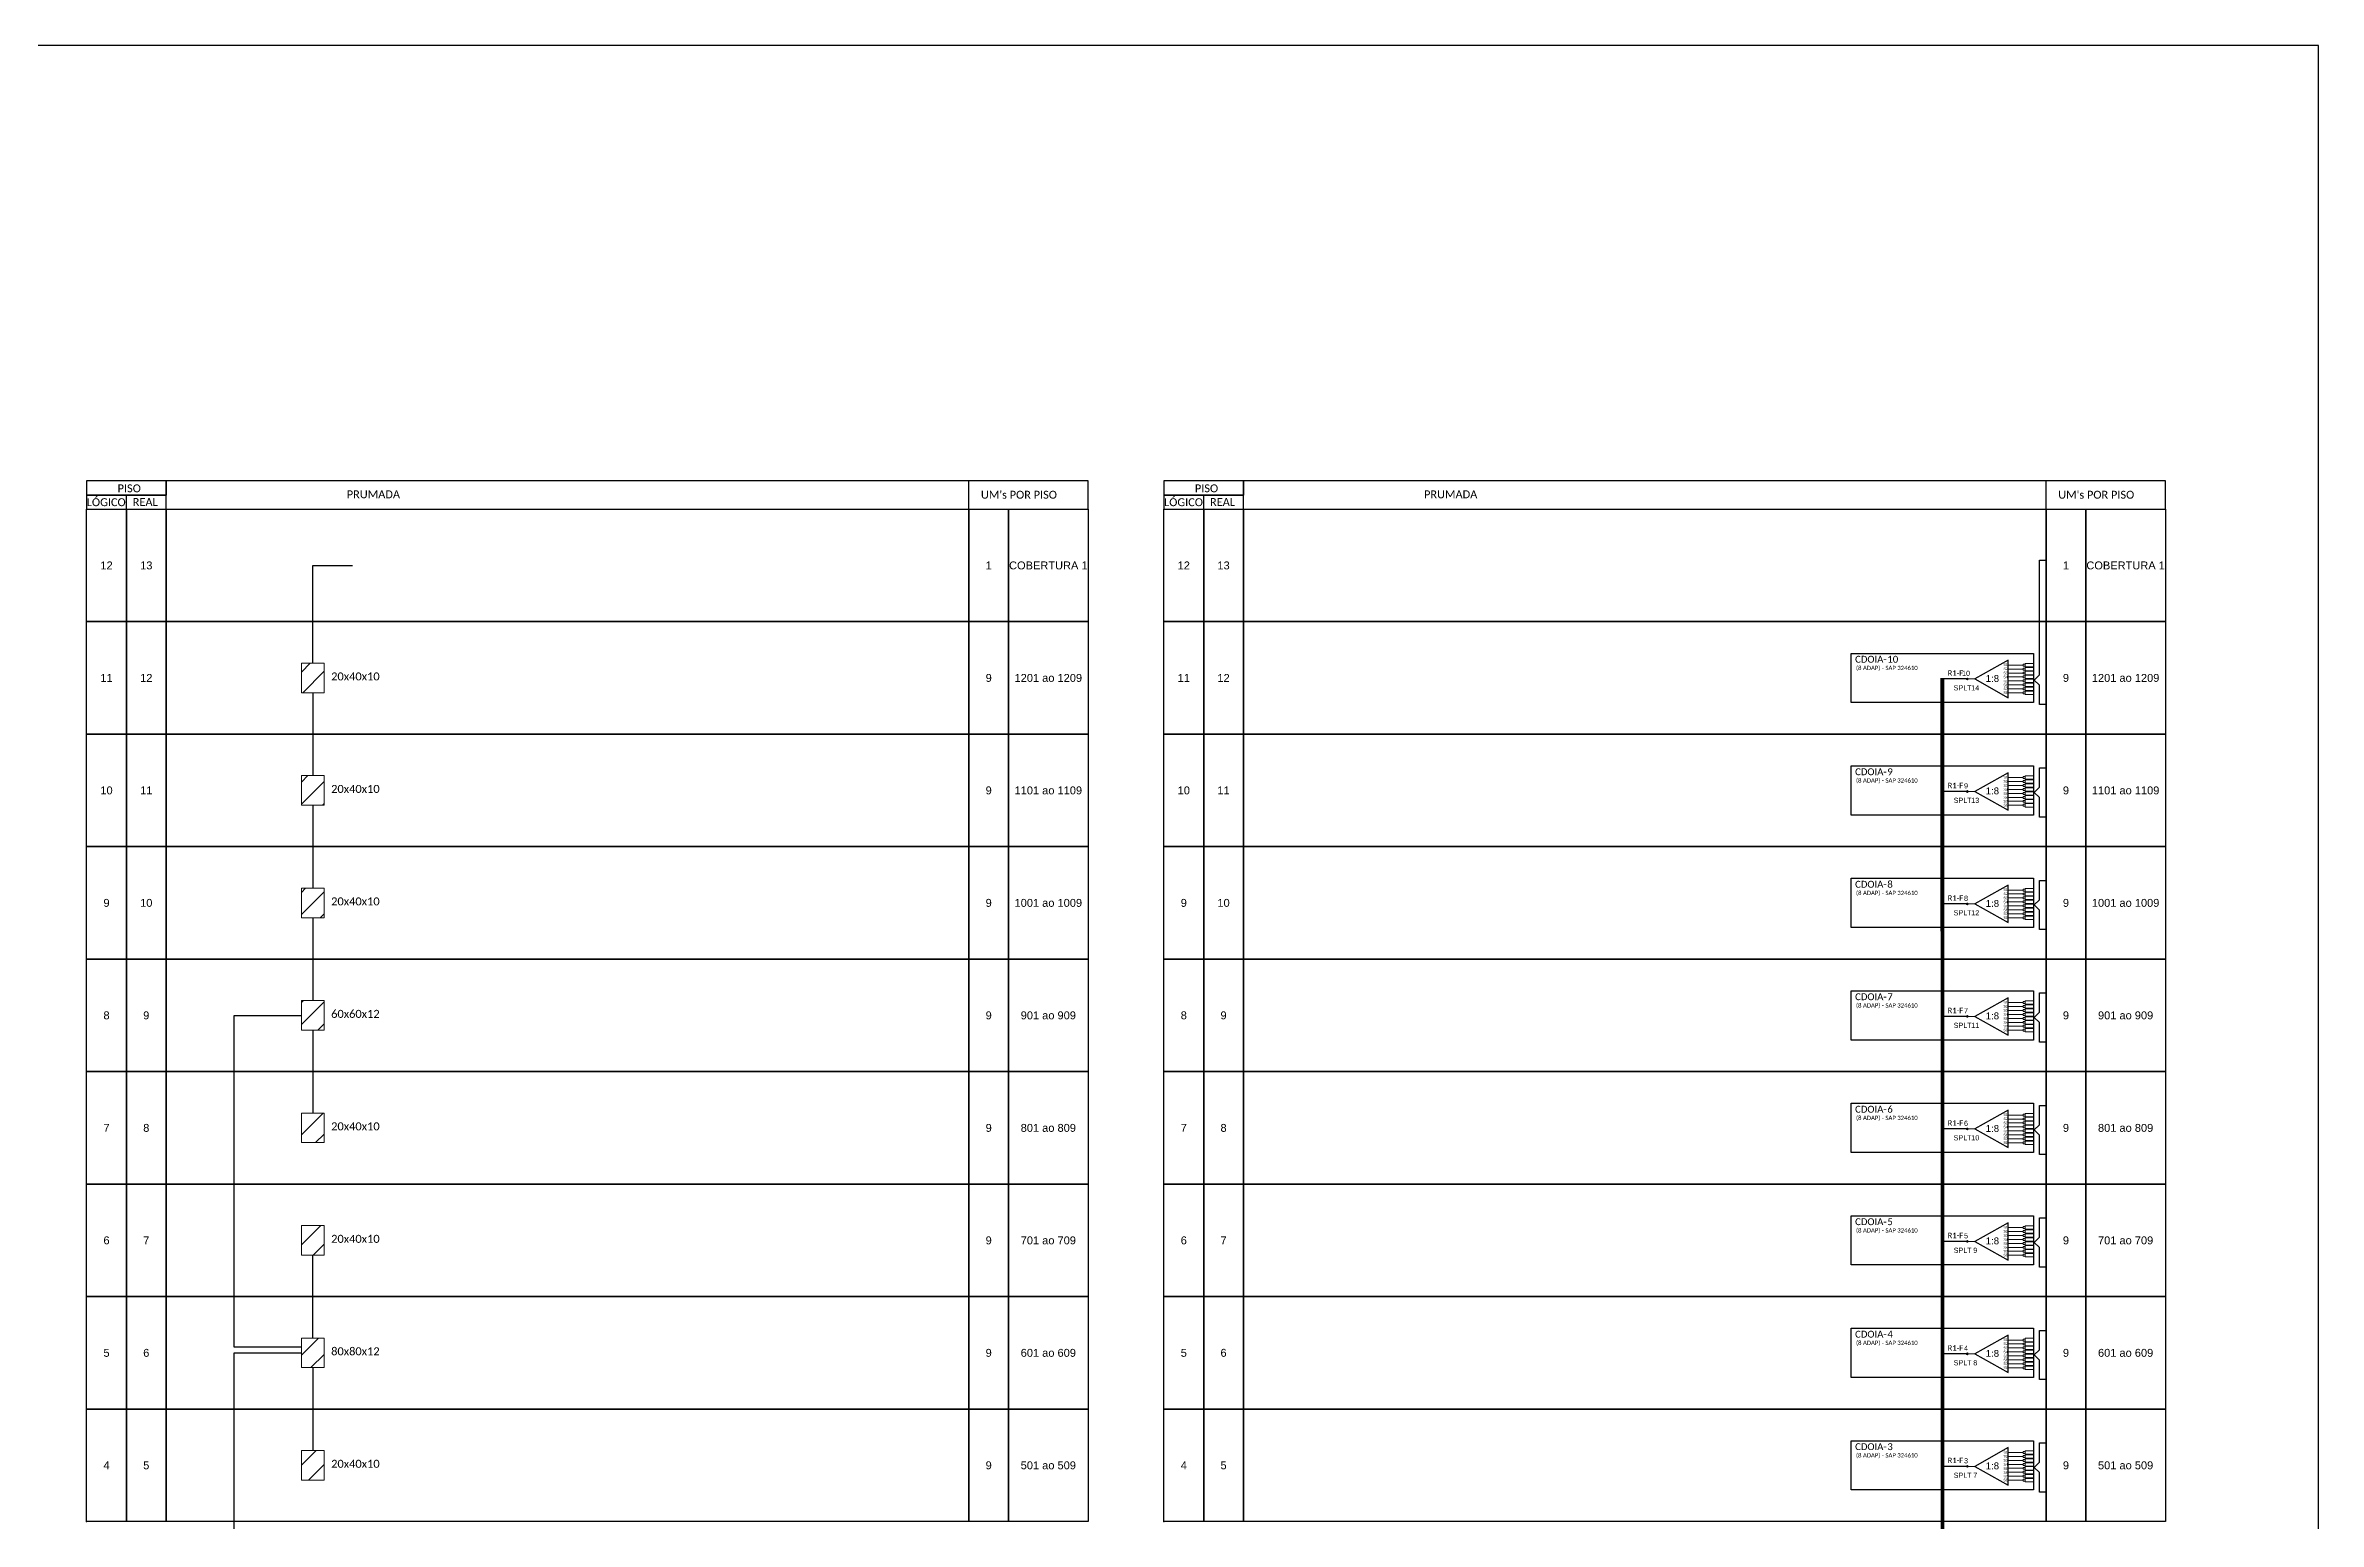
# Model space of a CAD drawing. Extents: x -89 to 749, y 705 to 1299.
# Drawn here: x 286.1 to 749.2, y 998.2 to 1299 of the extents above; entities that cross this region are included whole.
import ezdxf
from ezdxf.enums import TextEntityAlignment as Align

# ---------------------------------------------------------------- set-up
doc = ezdxf.new("R2010")
doc.units = 0
doc.styles.add('ARIAL', font='arial.ttf')
doc.styles.add('WMF-Calibri0', font='CALIBRI.TTF')

# ---------------------------------------------------------------- blocks, each defined once
blk = doc.blocks.new('SPLT_1-8_SC-APC')
at = {"color": 1}
blk.add_lwpolyline([(-7.37, -2.1), (-17.04, -7.55), (-7.37, -13), (-7.37, -2.1)], dxfattribs=at)
at = {"color": 3, "lineweight": 0}
for points in [[(-2.99, -3.51), (-7.37, -3.51)], [(-7.37, -4.66), (-2.99, -4.66)], [(-7.37, -5.82), (-2.99, -5.82)], [(-2.41, -3.02), (-2.41, -4)], [(-2.41, -3.02), (0, -3.02)], [(-2.41, -4), (0, -4)], [(-2.41, -4.17), (-2.41, -5.16)], [(-2.41, -4.17), (0, -4.17)], [(-2.41, -5.16), (0, -5.16)], [(-2.41, -5.32), (-2.41, -6.31)], [(-2.41, -5.32), (0, -5.32)], [(-2.41, -6.31), (0, -6.31)], [(-2.41, -6.48), (-2.41, -7.46)], [(-2.41, -6.48), (0, -6.48)], [(-7.37, -6.97), (-2.99, -6.97)], [(-7.37, -8.12), (-2.99, -8.12)], [(-7.37, -9.28), (-2.99, -9.28)], [(-7.37, -10.43), (-2.99, -10.43)], [(-7.37, -11.58), (-2.99, -11.58)], [(-2.41, -7.46), (0, -7.46)], [(-2.41, -7.63), (-2.41, -8.62)], [(-2.41, -7.63), (0, -7.63)], [(-2.41, -8.62), (0, -8.62)], [(-2.41, -8.78), (-2.41, -9.77)], [(-2.41, -8.78), (0, -8.78)], [(-2.41, -9.77), (0, -9.77)], [(-2.41, -9.94), (-2.41, -10.92)], [(-2.41, -9.94), (0, -9.94)], [(-2.41, -10.92), (0, -10.92)], [(-2.41, -11.09), (-2.41, -12.08)], [(-2.41, -11.09), (0, -11.09)], [(-2.41, -12.08), (0, -12.08)]]:
    blk.add_lwpolyline(points, dxfattribs=at)
for points in [[(-2.99, -3.22), (-2.41, -3.22), (-2.41, -3.8), (-2.99, -3.8)], [(-2.99, -4.38), (-2.41, -4.38), (-2.41, -4.95), (-2.99, -4.95)], [(-2.99, -5.53), (-2.41, -5.53), (-2.41, -6.1), (-2.99, -6.1)], [(-2.99, -6.68), (-2.41, -6.68), (-2.41, -7.26), (-2.99, -7.26)], [(-2.99, -7.84), (-2.41, -7.84), (-2.41, -8.41), (-2.99, -8.41)], [(-2.99, -8.99), (-2.41, -8.99), (-2.41, -9.56), (-2.99, -9.56)], [(-2.99, -10.14), (-2.41, -10.14), (-2.41, -10.72), (-2.99, -10.72)], [(-2.99, -11.3), (-2.41, -11.3), (-2.41, -11.87), (-2.99, -11.87)]]:
    blk.add_lwpolyline(points, close=True, dxfattribs=at)
at = {"color": 1, "lineweight": 0}
blk.add_lwpolyline([(-17.04, -7.55), (-19.26, -7.55)], dxfattribs=at)
at = {"color": 1, "style": 'ARIAL'}
for s, height, p in [('1:8', 2, (-13.91, -8.4)), ('S1', 0.75, (-8.74, -3.78)), ('S2', 0.75, (-8.74, -4.97)), ('S3', 0.75, (-8.74, -6.18)), ('S4', 0.75, (-8.74, -7.36)), ('S5', 0.75, (-8.74, -8.57)), ('S6', 0.75, (-8.74, -9.69)), ('S7', 0.75, (-8.74, -10.78)), ('S8', 0.75, (-8.74, -11.9))]:
    blk.add_text(s, height=height, dxfattribs=at).set_placement(p)

msp = doc.modelspace()

# ---------------------------------------------------------------- hatches: boundary and pattern name
h = msp.add_hatch()
h.set_pattern_fill('ANSI31', color=1, style=0)
h.set_pattern_definition([(45, (-665.6003, 28.2785), (-2.245064, 2.245064), [])])
h.paths.add_polyline_path([(342.91, 1173.16), (338.28, 1173.16), (338.28, 1167.13), (342.91, 1167.13)])
h.paths.add_polyline_path([(342.91, 1150.24), (338.28, 1150.24), (338.28, 1144.21), (342.91, 1144.21)])
h.paths.add_polyline_path([(342.91, 1127.32), (338.28, 1127.32), (338.28, 1121.29), (342.91, 1121.29)])
h.paths.add_polyline_path([(342.91, 1104.4), (338.28, 1104.4), (338.28, 1098.37), (342.91, 1098.37)])
h.paths.add_polyline_path([(342.91, 1081.48), (338.28, 1081.48), (338.28, 1075.45), (342.91, 1075.45)])
h.paths.add_polyline_path([(342.91, 1058.56), (338.28, 1058.56), (338.28, 1052.53), (342.91, 1052.53)])
h.paths.add_polyline_path([(342.91, 1035.64), (338.28, 1035.64), (338.28, 1029.61), (342.91, 1029.61)])
h.paths.add_polyline_path([(342.91, 1012.72), (338.28, 1012.72), (338.28, 1006.69), (342.91, 1006.69)])
h.paths.add_polyline_path([(342.91, 989.8), (338.28, 989.8), (338.28, 983.77), (342.91, 983.77)])
h.paths.add_polyline_path([(342.91, 966.88), (338.28, 966.88), (338.28, 960.84), (342.91, 960.84)])
h = msp.add_hatch(color=3)
h.dxf.hatch_style = 1
edge = h.paths.add_edge_path()
edge.add_arc((677.7, 1169.93), 0.179, 0, 360)
h = msp.add_hatch(color=3)
h.dxf.hatch_style = 1
edge = h.paths.add_edge_path()
edge.add_arc((677.7, 1147.01), 0.179, 0, 360)
h = msp.add_hatch(color=3)
h.dxf.hatch_style = 1
edge = h.paths.add_edge_path()
edge.add_arc((677.7, 1124.09), 0.179, 0, 360)
h = msp.add_hatch(color=3)
h.dxf.hatch_style = 1
edge = h.paths.add_edge_path()
edge.add_arc((677.7, 1101.17), 0.179, 0, 360)
h = msp.add_hatch(color=3)
h.dxf.hatch_style = 1
edge = h.paths.add_edge_path()
edge.add_arc((677.7, 1078.25), 0.179, 0, 360)
h = msp.add_hatch(color=3)
h.dxf.hatch_style = 1
edge = h.paths.add_edge_path()
edge.add_arc((677.7, 1055.33), 0.179, 0, 360)
h = msp.add_hatch(color=3)
h.dxf.hatch_style = 1
edge = h.paths.add_edge_path()
edge.add_arc((677.7, 1032.41), 0.179, 0, 360)
h = msp.add_hatch(color=3)
h.dxf.hatch_style = 1
edge = h.paths.add_edge_path()
edge.add_arc((677.7, 1009.49), 0.179, 0, 360)

# ---------------------------------------------------------------- linework, layer by layer
for points in [[(-89.32, 705.02), (749.25, 705.02), (749.25, 1299.02), (-89.32, 1299.02), (-89.32, 705.02)], [(310.73, 1204.53), (498.59, 1204.53), (498.59, 1210.28), (310.73, 1210.28), (310.73, 1210.28), (310.73, 1207.41)], [(474.26, 1204.53), (474.26, 1210.28)], [(530.21, 1204.53), (718.07, 1204.53), (718.07, 1210.28), (530.21, 1210.28), (530.21, 1210.28), (530.21, 1207.41)], [(693.74, 1204.53), (693.74, 1210.28)], [(302.63, 1204.53), (302.63, 1207.41)], [(522.11, 1204.53), (522.11, 1207.41)]]:
    msp.add_lwpolyline(points)
for points in [[(294.53, 1207.41), (310.73, 1207.41), (310.73, 1210.28), (294.53, 1210.28)], [(514, 1207.41), (530.21, 1207.41), (530.21, 1210.28), (514, 1210.28)], [(294.53, 1204.53), (310.73, 1204.53), (310.73, 1207.41), (294.53, 1207.41)], [(294.53, 1204.53), (302.63, 1204.53), (302.63, 1181.61), (294.53, 1181.61)], [(302.63, 1204.53), (310.73, 1204.53), (310.73, 1181.61), (302.63, 1181.61)], [(310.73, 1204.53), (474.26, 1204.53), (474.26, 1181.61), (310.73, 1181.61)], [(474.26, 1204.53), (482.36, 1204.53), (482.36, 1181.61), (474.26, 1181.61)], [(482.36, 1204.53), (498.56, 1204.53), (498.56, 1181.61), (482.36, 1181.61)], [(514, 1204.53), (530.21, 1204.53), (530.21, 1207.41), (514, 1207.41)], [(514, 1204.53), (522.11, 1204.53), (522.11, 1181.61), (514, 1181.61)], [(522.11, 1204.53), (530.21, 1204.53), (530.21, 1181.61), (522.11, 1181.61)], [(530.21, 1204.53), (693.74, 1204.53), (693.74, 1181.61), (530.21, 1181.61)], [(693.74, 1204.53), (701.84, 1204.53), (701.84, 1181.61), (693.74, 1181.61)], [(701.84, 1204.53), (718.04, 1204.53), (718.04, 1181.61), (701.84, 1181.61)], [(294.53, 1181.61), (302.63, 1181.61), (302.63, 1158.69), (294.53, 1158.69)], [(302.63, 1181.61), (310.73, 1181.61), (310.73, 1158.69), (302.63, 1158.69)], [(310.73, 1181.61), (474.26, 1181.61), (474.26, 1158.69), (310.73, 1158.69)], [(474.26, 1181.61), (482.36, 1181.61), (482.36, 1158.69), (474.26, 1158.69)], [(482.36, 1181.61), (498.56, 1181.61), (498.56, 1158.69), (482.36, 1158.69)], [(514, 1181.61), (522.11, 1181.61), (522.11, 1158.69), (514, 1158.69)], [(522.11, 1181.61), (530.21, 1181.61), (530.21, 1158.69), (522.11, 1158.69)], [(530.21, 1181.61), (693.74, 1181.61), (693.74, 1158.69), (530.21, 1158.69)], [(693.74, 1181.61), (701.84, 1181.61), (701.84, 1158.69), (693.74, 1158.69)], [(701.84, 1181.61), (718.04, 1181.61), (718.04, 1158.69), (701.84, 1158.69)], [(294.53, 1158.69), (302.63, 1158.69), (302.63, 1135.77), (294.53, 1135.77)], [(302.63, 1158.69), (310.73, 1158.69), (310.73, 1135.77), (302.63, 1135.77)], [(310.73, 1158.69), (474.26, 1158.69), (474.26, 1135.77), (310.73, 1135.77)], [(474.26, 1158.69), (482.36, 1158.69), (482.36, 1135.77), (474.26, 1135.77)], [(482.36, 1158.69), (498.56, 1158.69), (498.56, 1135.77), (482.36, 1135.77)], [(514, 1158.69), (522.11, 1158.69), (522.11, 1135.77), (514, 1135.77)], [(522.11, 1158.69), (530.21, 1158.69), (530.21, 1135.77), (522.11, 1135.77)], [(530.21, 1158.69), (693.74, 1158.69), (693.74, 1135.77), (530.21, 1135.77)], [(693.74, 1158.69), (701.84, 1158.69), (701.84, 1135.77), (693.74, 1135.77)], [(701.84, 1158.69), (718.04, 1158.69), (718.04, 1135.77), (701.84, 1135.77)], [(294.53, 1135.77), (302.63, 1135.77), (302.63, 1112.85), (294.53, 1112.85)], [(302.63, 1135.77), (310.73, 1135.77), (310.73, 1112.85), (302.63, 1112.85)], [(310.73, 1135.77), (474.26, 1135.77), (474.26, 1112.85), (310.73, 1112.85)], [(474.26, 1135.77), (482.36, 1135.77), (482.36, 1112.85), (474.26, 1112.85)], [(482.36, 1135.77), (498.56, 1135.77), (498.56, 1112.85), (482.36, 1112.85)], [(514, 1135.77), (522.11, 1135.77), (522.11, 1112.85), (514, 1112.85)], [(522.11, 1135.77), (530.21, 1135.77), (530.21, 1112.85), (522.11, 1112.85)], [(530.21, 1135.77), (693.74, 1135.77), (693.74, 1112.85), (530.21, 1112.85)], [(693.74, 1135.77), (701.84, 1135.77), (701.84, 1112.85), (693.74, 1112.85)], [(701.84, 1135.77), (718.04, 1135.77), (718.04, 1112.85), (701.84, 1112.85)], [(294.53, 1112.85), (302.63, 1112.85), (302.63, 1089.92), (294.53, 1089.92)], [(302.63, 1112.85), (310.73, 1112.85), (310.73, 1089.92), (302.63, 1089.92)], [(310.73, 1112.85), (474.26, 1112.85), (474.26, 1089.92), (310.73, 1089.92)], [(474.26, 1112.85), (482.36, 1112.85), (482.36, 1089.92), (474.26, 1089.92)], [(482.36, 1112.85), (498.56, 1112.85), (498.56, 1089.92), (482.36, 1089.92)], [(514, 1112.85), (522.11, 1112.85), (522.11, 1089.92), (514, 1089.92)], [(522.11, 1112.85), (530.21, 1112.85), (530.21, 1089.92), (522.11, 1089.92)], [(530.21, 1112.85), (693.74, 1112.85), (693.74, 1089.92), (530.21, 1089.92)], [(693.74, 1112.85), (701.84, 1112.85), (701.84, 1089.92), (693.74, 1089.92)], [(701.84, 1112.85), (718.04, 1112.85), (718.04, 1089.92), (701.84, 1089.92)], [(294.53, 1089.92), (302.63, 1089.92), (302.63, 1067), (294.53, 1067)], [(302.63, 1089.92), (310.73, 1089.92), (310.73, 1067), (302.63, 1067)], [(310.73, 1089.92), (474.26, 1089.92), (474.26, 1067), (310.73, 1067)], [(474.26, 1089.92), (482.36, 1089.92), (482.36, 1067), (474.26, 1067)], [(482.36, 1089.92), (498.56, 1089.92), (498.56, 1067), (482.36, 1067)], [(514, 1089.92), (522.11, 1089.92), (522.11, 1067), (514, 1067)], [(522.11, 1089.92), (530.21, 1089.92), (530.21, 1067), (522.11, 1067)], [(530.21, 1089.92), (693.74, 1089.92), (693.74, 1067), (530.21, 1067)], [(693.74, 1089.92), (701.84, 1089.92), (701.84, 1067), (693.74, 1067)], [(701.84, 1089.92), (718.04, 1089.92), (718.04, 1067), (701.84, 1067)], [(294.53, 1067), (302.63, 1067), (302.63, 1044.08), (294.53, 1044.08)], [(302.63, 1067), (310.73, 1067), (310.73, 1044.08), (302.63, 1044.08)], [(310.73, 1067), (474.26, 1067), (474.26, 1044.08), (310.73, 1044.08)], [(474.26, 1067), (482.36, 1067), (482.36, 1044.08), (474.26, 1044.08)], [(482.36, 1067), (498.56, 1067), (498.56, 1044.08), (482.36, 1044.08)], [(514, 1067), (522.11, 1067), (522.11, 1044.08), (514, 1044.08)], [(522.11, 1067), (530.21, 1067), (530.21, 1044.08), (522.11, 1044.08)], [(530.21, 1067), (693.74, 1067), (693.74, 1044.08), (530.21, 1044.08)], [(693.74, 1067), (701.84, 1067), (701.84, 1044.08), (693.74, 1044.08)], [(701.84, 1067), (718.04, 1067), (718.04, 1044.08), (701.84, 1044.08)], [(294.53, 1044.08), (302.63, 1044.08), (302.63, 1021.16), (294.53, 1021.16)], [(302.63, 1044.08), (310.73, 1044.08), (310.73, 1021.16), (302.63, 1021.16)], [(310.73, 1044.08), (474.26, 1044.08), (474.26, 1021.16), (310.73, 1021.16)], [(474.26, 1044.08), (482.36, 1044.08), (482.36, 1021.16), (474.26, 1021.16)], [(482.36, 1044.08), (498.56, 1044.08), (498.56, 1021.16), (482.36, 1021.16)], [(514, 1044.08), (522.11, 1044.08), (522.11, 1021.16), (514, 1021.16)], [(522.11, 1044.08), (530.21, 1044.08), (530.21, 1021.16), (522.11, 1021.16)], [(530.21, 1044.08), (693.74, 1044.08), (693.74, 1021.16), (530.21, 1021.16)], [(693.74, 1044.08), (701.84, 1044.08), (701.84, 1021.16), (693.74, 1021.16)], [(701.84, 1044.08), (718.04, 1044.08), (718.04, 1021.16), (701.84, 1021.16)], [(294.53, 1021.16), (302.63, 1021.16), (302.63, 998.24), (294.53, 998.24)], [(302.63, 1021.16), (310.73, 1021.16), (310.73, 998.24), (302.63, 998.24)], [(310.73, 1021.16), (474.26, 1021.16), (474.26, 998.24), (310.73, 998.24)], [(474.26, 1021.16), (482.36, 1021.16), (482.36, 998.24), (474.26, 998.24)], [(482.36, 1021.16), (498.56, 1021.16), (498.56, 998.24), (482.36, 998.24)], [(514, 1021.16), (522.11, 1021.16), (522.11, 998.24), (514, 998.24)], [(522.11, 1021.16), (530.21, 1021.16), (530.21, 998.24), (522.11, 998.24)], [(530.21, 1021.16), (693.74, 1021.16), (693.74, 998.24), (530.21, 998.24)], [(693.74, 1021.16), (701.84, 1021.16), (701.84, 998.24), (693.74, 998.24)], [(701.84, 1021.16), (718.04, 1021.16), (718.04, 998.24), (701.84, 998.24)]]:
    msp.add_lwpolyline(points, close=True)
at = {"color": 3}
for points in [[(340.6, 1173.16), (340.6, 1193.07), (348.68, 1193.07)], [(693.74, 1164.7), (692.38, 1164.7), (692.38, 1168.67), (691.28, 1169.72), (692.38, 1170.78), (692.38, 1194.11), (693.74, 1194.11)], [(340.6, 1167.13), (340.6, 1150.24)], [(693.74, 1141.78), (692.38, 1141.78), (692.38, 1145.75), (691.28, 1146.8), (692.38, 1147.86), (692.38, 1151.81), (693.74, 1151.81)], [(340.6, 1144.21), (340.6, 1127.32)], [(693.74, 1118.86), (692.38, 1118.86), (692.38, 1122.83), (691.28, 1123.88), (692.38, 1124.94), (692.38, 1128.89), (693.74, 1128.89)], [(340.6, 1121.29), (340.6, 1104.4)], [(693.74, 1095.94), (692.38, 1095.94), (692.38, 1099.91), (691.28, 1100.96), (692.38, 1102.02), (692.38, 1105.97), (693.74, 1105.97)], [(338.28, 1033.75), (324.56, 1033.75), (324.56, 1101.39), (338.28, 1101.39)], [(340.6, 1098.37), (340.6, 1081.48)], [(693.74, 1073.02), (692.38, 1073.02), (692.38, 1076.99), (691.28, 1078.04), (692.38, 1079.1), (692.38, 1083.05), (693.74, 1083.05)], [(693.74, 1050.1), (692.38, 1050.1), (692.38, 1054.07), (691.28, 1055.12), (692.38, 1056.18), (692.38, 1060.13), (693.74, 1060.13)], [(340.6, 1035.64), (340.6, 1052.53)], [(693.74, 1027.18), (692.38, 1027.18), (692.38, 1031.14), (691.28, 1032.2), (692.38, 1033.26), (692.38, 1037.2), (693.74, 1037.2)], [(335.06, 940.94), (324.56, 940.94), (324.56, 1032.62), (338.28, 1032.62)], [(340.6, 1029.61), (340.6, 1012.72)], [(693.74, 1004.26), (692.38, 1004.26), (692.38, 1008.22), (691.28, 1009.28), (692.38, 1010.33), (692.38, 1014.28), (693.74, 1014.28)]]:
    msp.add_lwpolyline(points, dxfattribs=at)
at = {"color": 1, "lineweight": 0}
for points in [[(338.28, 1173.16), (342.91, 1173.16), (342.91, 1167.13), (338.28, 1167.13)], [(338.28, 1150.24), (342.91, 1150.24), (342.91, 1144.21), (338.28, 1144.21)], [(338.28, 1127.32), (342.91, 1127.32), (342.91, 1121.29), (338.28, 1121.29)], [(338.28, 1104.4), (342.91, 1104.4), (342.91, 1098.37), (338.28, 1098.37)], [(338.28, 1081.48), (342.91, 1081.48), (342.91, 1075.45), (338.28, 1075.45)], [(338.28, 1058.56), (342.91, 1058.56), (342.91, 1052.53), (338.28, 1052.53)], [(338.28, 1035.64), (342.91, 1035.64), (342.91, 1029.61), (338.28, 1029.61)], [(338.28, 1012.72), (342.91, 1012.72), (342.91, 1006.69), (338.28, 1006.69)]]:
    msp.add_lwpolyline(points, close=True, dxfattribs=at)
at = {"color": 1}
for points in [[(654.01, 1175.15), (691.2, 1175.15), (691.2, 1165.13), (654.01, 1165.13)], [(654.01, 1152.23), (691.2, 1152.23), (691.2, 1142.21), (654.01, 1142.21)], [(654.01, 1129.31), (691.2, 1129.31), (691.2, 1119.28), (654.01, 1119.28)], [(654.01, 1106.39), (691.2, 1106.39), (691.2, 1096.36), (654.01, 1096.36)], [(654.01, 1083.47), (691.2, 1083.47), (691.2, 1073.44), (654.01, 1073.44)], [(654.01, 1060.55), (691.2, 1060.55), (691.2, 1050.52), (654.01, 1050.52)], [(654.01, 1037.63), (691.2, 1037.63), (691.2, 1027.6), (654.01, 1027.6)], [(654.01, 1014.7), (691.2, 1014.7), (691.2, 1004.68), (654.01, 1004.68)]]:
    msp.add_lwpolyline(points, close=True, dxfattribs=at)
at = {"color": 5, "const_width": 0.77}
msp.add_lwpolyline([(672.61, 1170.14), (672.62, 949.4), (660.06, 949.4), (660.06, 949.4)], dxfattribs=at)
at = {"color": 5}
for points in [[(677.7, 1169.93), (672.62, 1169.93)], [(677.7, 1147.01), (672.62, 1147.01)], [(677.7, 1124.09), (672.62, 1124.09)], [(677.7, 1101.17), (672.62, 1101.17)], [(677.7, 1078.25), (672.62, 1078.25)], [(677.7, 1055.33), (672.62, 1055.33)], [(677.7, 1032.41), (672.62, 1032.41)], [(677.7, 1009.49), (672.62, 1009.49)]]:
    msp.add_lwpolyline(points, dxfattribs=at)
at = {"color": 3}
for centre in [(677.7, 1169.93), (677.7, 1147.01), (677.7, 1124.09), (677.7, 1101.17), (677.7, 1078.25), (677.7, 1055.33), (677.7, 1032.41), (677.7, 1009.49)]:
    msp.add_circle(centre, 0.179, dxfattribs=at)
for p in [(294.53, 1158.69), (514, 1158.69), (294.53, 1135.77), (514, 1135.77), (294.53, 1112.85), (514, 1112.85), (294.53, 1089.92), (514, 1089.92), (294.53, 1067), (514, 1067), (294.53, 1044.08), (514, 1044.08), (294.53, 1021.16), (514, 1021.16), (294.53, 998.24), (514, 998.24)]:
    msp.add_point(p)

# ---------------------------------------------------------------- block references
at = {"color": 3, "xscale": 0.7, "yscale": 0.7, "zscale": 0.7}
for p in [(691.18, 1175.22), (691.18, 1152.3), (691.18, 1129.38), (691.18, 1106.46), (691.18, 1083.53), (691.18, 1060.61), (691.18, 1037.69), (691.18, 1014.77)]:
    msp.add_blockref('SPLT_1-8_SC-APC', p, dxfattribs=at)

# ---------------------------------------------------------------- texts
at = {"style": 'WMF-Calibri0'}
for s, height, p in [('     PISO', 1.61, (298, 1207.97)), ('     PISO', 1.61, (517.48, 1207.97)), ('  LÓGICO', 1.61, (293.42, 1205.15)), ('    REAL', 1.61, (301.65, 1205.19)), ('PRUMADA', 1.61, (347.52, 1206.75)), ("UM's POR PISO", 1.61, (476.73, 1206.67)), ('  LÓGICO', 1.61, (512.9, 1205.15)), ('    REAL', 1.61, (521.13, 1205.19)), ('PRUMADA', 1.61, (567, 1206.75)), ("UM's POR PISO", 1.61, (696.21, 1206.67)), ('20x40x10', 1.622, (344.35, 1169.64)), ('20x40x10', 1.622, (344.35, 1146.72)), ('20x40x10', 1.622, (344.35, 1123.8)), ('60x60x12', 1.622, (344.35, 1100.88)), ('20x40x10', 1.622, (344.35, 1077.96)), ('20x40x10', 1.622, (344.35, 1055.04)), ('80x80x12', 1.622, (344.35, 1032.12)), ('20x40x10', 1.622, (344.35, 1009.2))]:
    msp.add_text(s, height=height, dxfattribs=at).set_placement(p)
at = {"style": 'ARIAL'}
for s, p in [('12', (298.58, 1193.07)), ('13', (306.68, 1193.07)), ('1', (478.31, 1193.07)), ('COBERTURA 1', (490.46, 1193.07)), ('12', (518.06, 1193.07)), ('13', (526.16, 1193.07)), ('1', (697.79, 1193.07)), ('COBERTURA 1', (709.94, 1193.07)), ('11', (298.58, 1170.15)), ('12', (306.68, 1170.15)), ('9', (478.31, 1170.15)), ('1201 ao 1209', (490.46, 1170.15)), ('11', (518.06, 1170.15)), ('12', (526.16, 1170.15)), ('9', (697.79, 1170.15)), ('1201 ao 1209', (709.94, 1170.15)), ('10', (298.58, 1147.23)), ('11', (306.68, 1147.23)), ('9', (478.31, 1147.23)), ('1101 ao 1109', (490.46, 1147.23)), ('10', (518.06, 1147.23)), ('11', (526.16, 1147.23)), ('9', (697.79, 1147.23)), ('1101 ao 1109', (709.94, 1147.23)), ('9', (298.58, 1124.31)), ('10', (306.68, 1124.31)), ('9', (478.31, 1124.31)), ('1001 ao 1009', (490.46, 1124.31)), ('9', (518.06, 1124.31)), ('10', (526.16, 1124.31)), ('9', (697.79, 1124.31)), ('1001 ao 1009', (709.94, 1124.31)), ('8', (298.58, 1101.39)), ('9', (306.68, 1101.39)), ('9', (478.31, 1101.39)), ('901 ao 909', (490.46, 1101.39)), ('8', (518.06, 1101.39)), ('9', (526.16, 1101.39)), ('9', (697.79, 1101.39)), ('901 ao 909', (709.94, 1101.39)), ('7', (298.58, 1078.46)), ('8', (306.68, 1078.46)), ('9', (478.31, 1078.46)), ('801 ao 809', (490.46, 1078.46)), ('7', (518.06, 1078.46)), ('8', (526.16, 1078.46)), ('9', (697.79, 1078.46)), ('801 ao 809', (709.94, 1078.46)), ('6', (298.58, 1055.54)), ('7', (306.68, 1055.54)), ('9', (478.31, 1055.54)), ('701 ao 709', (490.46, 1055.54)), ('6', (518.06, 1055.54)), ('7', (526.16, 1055.54)), ('9', (697.79, 1055.54)), ('701 ao 709', (709.94, 1055.54)), ('5', (298.58, 1032.62)), ('6', (306.68, 1032.62)), ('9', (478.31, 1032.62)), ('601 ao 609', (490.46, 1032.62)), ('5', (518.06, 1032.62)), ('6', (526.16, 1032.62)), ('9', (697.79, 1032.62)), ('601 ao 609', (709.94, 1032.62)), ('4', (298.58, 1009.7)), ('5', (306.68, 1009.7)), ('9', (478.31, 1009.7)), ('501 ao 509', (490.46, 1009.7)), ('4', (518.06, 1009.7)), ('5', (526.16, 1009.7)), ('9', (697.79, 1009.7)), ('501 ao 509', (709.94, 1009.7))]:
    msp.add_text(s, height=1.61, dxfattribs=at).set_placement(p, align=Align.MIDDLE_CENTER)
at = {"color": 1, "style": 'WMF-Calibri0'}
for s, p in [('CDOIA-', (654.83, 1173.25)), ('10', (661.4, 1173.25)), ('CDOIA-', (654.83, 1150.32)), ('9', (661.4, 1150.32)), ('CDOIA-', (654.83, 1127.4)), ('8', (661.4, 1127.4)), ('CDOIA-', (654.83, 1104.48)), ('7', (661.4, 1104.48)), ('CDOIA-', (654.83, 1081.56)), ('6', (661.4, 1081.56)), ('CDOIA-', (654.83, 1058.64)), ('5', (661.4, 1058.64)), ('CDOIA-', (654.83, 1035.72)), ('4', (661.4, 1035.72)), ('CDOIA-', (654.83, 1012.8)), ('3', (661.4, 1012.8))]:
    msp.add_text(s, height=1.4, dxfattribs=at).set_placement(p)
for p in [(661.3, 1171.74), (661.3, 1148.82), (661.3, 1125.9), (661.3, 1102.98), (661.3, 1080.06), (661.3, 1057.14), (661.3, 1034.22), (661.3, 1011.3)]:
    msp.add_text('(8 ADAP) - SAP 324610', height=0.875, dxfattribs=at).set_placement(p, align=Align.CENTER)
at = {"color": 5, "style": 'WMF-Calibri0'}
for p in [(673.68, 1170.58), (673.68, 1147.66), (673.68, 1124.74), (673.68, 1101.82), (673.68, 1078.9), (673.68, 1055.98), (673.68, 1033.06), (673.68, 1010.14)]:
    msp.add_text('R1-F', height=1.12, dxfattribs=at).set_placement(p)
at = {"color": 7, "style": 'ARIAL'}
for s, p in [('SPLT', (676.74, 1167.6)), ('14', (679.31, 1167.6)), ('SPLT', (676.74, 1144.68)), ('13', (679.31, 1144.68)), ('SPLT', (676.74, 1121.76)), ('12', (679.31, 1121.76)), ('SPLT', (676.74, 1098.83)), ('11', (679.31, 1098.83)), ('SPLT', (676.74, 1075.91)), ('10', (679.31, 1075.91)), ('SPLT', (676.74, 1052.99)), ('9', (679.31, 1052.99)), ('SPLT', (676.74, 1030.07)), ('8', (679.31, 1030.07)), ('SPLT', (676.74, 1007.15)), ('7', (679.31, 1007.15))]:
    msp.add_text(s, height=1.05, dxfattribs=at).set_placement(p, align=Align.CENTER)
at = {"color": 5, "style": 'ARIAL'}
for s, p in [('10', (677.43, 1170.56)), ('9', (677.43, 1147.64)), ('8', (677.43, 1124.72)), ('7', (677.43, 1101.8)), ('6', (677.43, 1078.87)), ('5', (677.43, 1055.95)), ('4', (677.43, 1033.03)), ('3', (677.43, 1010.11))]:
    msp.add_text(s, height=1.05, dxfattribs=at).set_placement(p, align=Align.CENTER)

doc.saveas('drawing.dxf')
